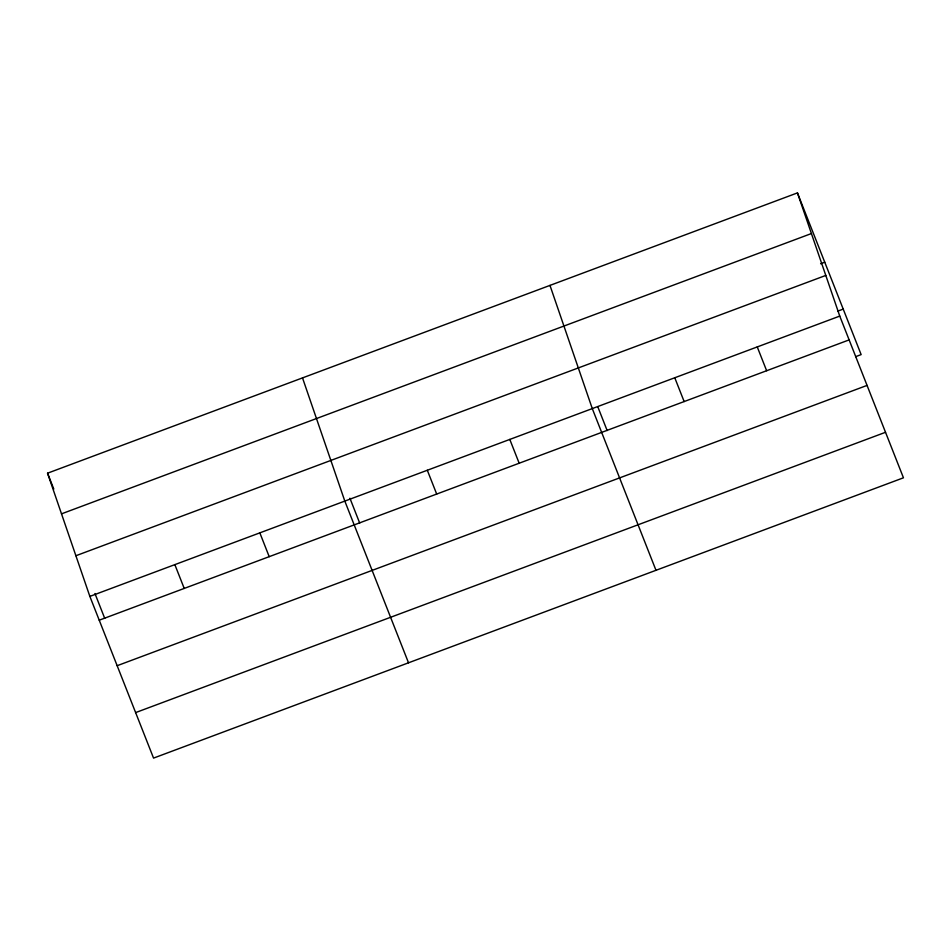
<?xml version="1.0" encoding="UTF-8"?>
<svg xmlns="http://www.w3.org/2000/svg" width="951" height="951" viewBox="0 0 951 951"><rect width="100%" height="100%" fill="white"/><g stroke="black" fill="none" stroke-linecap="round" stroke-linejoin="round"><path stroke-width="1.43" d="M797.449 192.898L839.757 316.089L903.45 477.806L153.551 758.102L89.858 596.396L47.55 473.194L797.449 192.898L861.142 354.604L855.65 356.661M61.506 513.849L811.405 233.554M820.618 263.748L824.743 262.214M75.89 555.741L825.789 275.433M837.724 311.155L843.216 309.099M89.858 596.396L839.757 316.089M99.237 620.195L849.124 339.899M117.163 665.7L867.05 385.405M135.624 712.596L885.524 432.289M757.258 346.925L766.637 370.724M674.77 377.761L684.149 401.56M597.929 407.111L607.154 430.553M655.988 570.303L592.283 408.597L549.975 285.395M509.795 439.421L519.175 463.232M427.308 470.258L436.687 494.056M349.92 498.229L359.692 523.062M408.514 662.799L344.821 501.094L302.513 377.892M259.837 532.857L269.204 556.668M174.841 564.621L184.221 588.431M47.55 473.194L53.803 489.064M94.957 593.531L104.729 618.364"/></g></svg>
